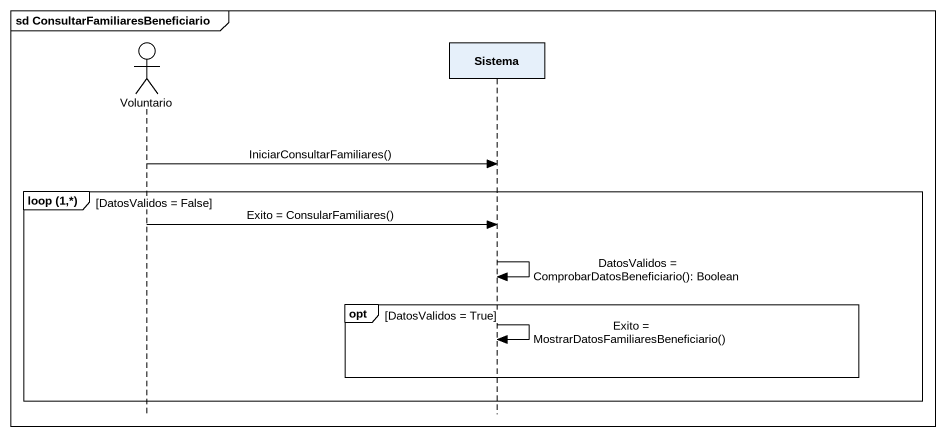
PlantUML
@startuml
mainframe sd ConsultarFamiliaresBeneficiario
hide footbox
actor Voluntario
participant Sistema

Voluntario -> Sistema : IniciarConsultarFamiliares()
group loop (1,*) [DatosValidos = False]
  Voluntario -> Sistema : Exito = ConsularFamiliares()
  Sistema -> Sistema : DatosValidos = ComprobarDatosBeneficiario(): Boolean
  opt DatosValidos = True
    Sistema -> Sistema : Exito = MostrarDatosFamiliaresBeneficiario()
  end
end
@enduml
